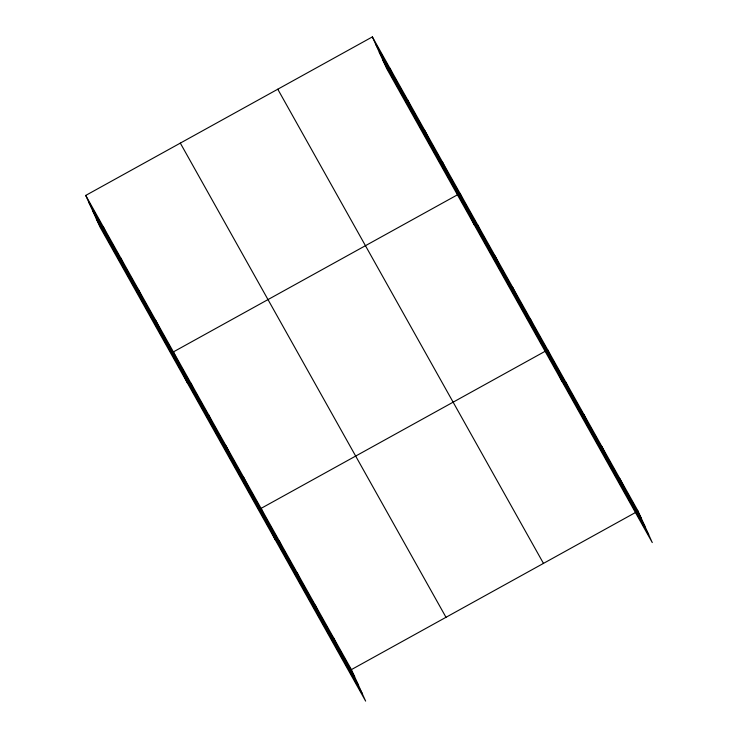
<?xml version="1.0" encoding="UTF-8"?>
<svg xmlns="http://www.w3.org/2000/svg" width="738" height="738" viewBox="0 0 738 738"><rect width="100%" height="100%" fill="white"/><g stroke="black" fill="none" stroke-linecap="round" stroke-linejoin="round"><path stroke-width="1.11" d="M85.728 195.422L351.408 669.606L365.633 701.1L99.944 226.917L85.728 195.422L372.367 36.9L638.056 511.083L652.272 542.578L386.592 68.394L372.367 36.9M351.408 669.606L638.056 511.083M375.633 44.123L641.313 518.307M379.249 52.13L644.929 526.314M382.976 60.387L648.656 534.57M277.774 89.215L543.463 563.389M180.321 143.107L446.001 617.291M88.984 202.646L354.664 676.82M92.601 210.653L358.281 684.836M96.327 218.909L362.007 693.093M619.985 478.833L623.25 486.056M601.922 446.591L605.178 453.815M583.85 414.35L587.116 421.573M565.788 382.099L569.044 389.323M561.941 381.361L547.725 349.858L261.077 508.381L275.302 539.875M530.188 318.567L533.445 325.781M512.652 287.266L515.908 294.49M495.115 255.975L498.381 263.189M477.578 224.675L480.844 231.898M474.266 224.878L460.042 193.384L173.402 351.897L187.618 383.4M442.514 162.083L445.77 169.306M424.977 130.792L428.234 138.006M407.441 99.492L410.706 106.715M389.904 68.2L393.169 75.414M333.336 637.355L336.602 644.578M315.274 605.114L318.539 612.337M297.211 572.872L300.467 580.086M279.139 540.622L282.405 547.845M243.54 477.089L246.806 484.303M226.003 445.789L229.269 453.012M208.467 414.488L211.732 421.712M190.939 383.197L194.195 390.42M155.866 320.606L159.122 327.829M138.329 289.305L141.595 296.528M120.792 258.014L124.058 265.237M103.265 226.714L106.521 233.937"/></g></svg>
